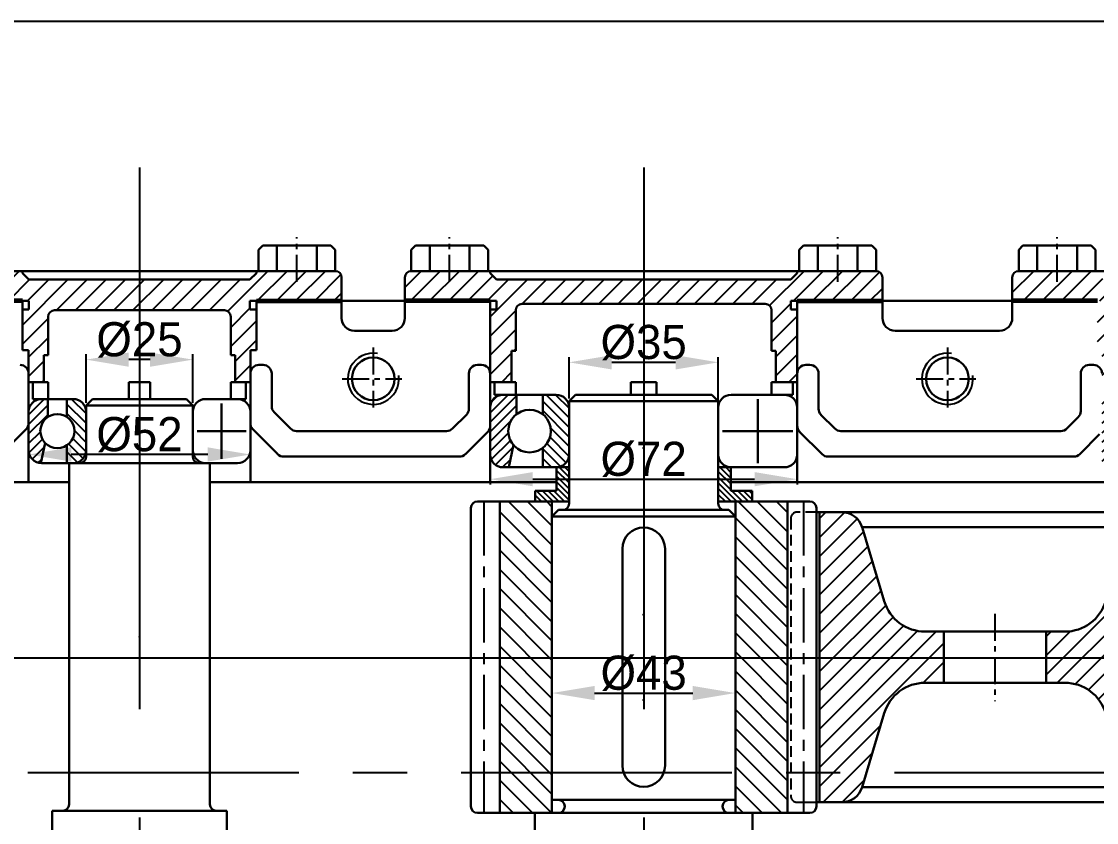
# Model space of a CAD drawing. Header units: millimetres. Extents: x 195 to 1387, y 105 to 1062.
# Drawn here: x 328.2 to 580.3, y 288.2 to 475.9 of the extents above; entities that cross this region are included whole.
import ezdxf

# ---------------------------------------------------------------- set-up
doc = ezdxf.new("R2010")
doc.units = ezdxf.units.MM
doc.header["$PDSIZE"] = -1
for name, pattern in [('CENTER', [10.16, 6.35, -1.27, 1.27, -1.27]), ('CENTERX2', [20.32, 12.7, -2.54, 2.54, -2.54]), ('HIDDEN', [1.905, 1.27, -0.635])]:
    doc.linetypes.add(name, pattern=pattern)
doc.layers.get('0').update_dxf_attribs({"lineweight": 30})
for name, color, linetype in [('中心线', 1, 'CENTER'), ('细线', 7, 'Continuous'), ('虚线', 7, 'HIDDEN')]:
    doc.layers.add(name, color=color, linetype=linetype)
doc.layers.add('特粗线', color=7, linetype='Continuous', lineweight=60)
doc.dimstyles.new('ISO-25', dxfattribs={"dimtxt": 8, "dimasz": 10, "dimexe": 1.25, "dimexo": 0.625, "dimtad": 1, "dimdec": 0, "dimtxsty": 'Standard', "dimcen": 2.5, "dimadec": 0, "dimazin": 0, "dimtfac": 1, "dimtdec": 0, "dimtmove": 0, "dimatfit": 3, "dimfxl": 1, "dimarcsym": 0})

# ---------------------------------------------------------------- blocks, each defined once
blk = doc.blocks.new('*D33')
at = {"layer": 'Defpoints', "color": 0, "transparency": 16777216}
for p in [(205.25, 475.94), (624.12, 475.94), (624.12, 326.72)]:
    blk.add_point(p, dxfattribs=at)
at = {"layer": '细线', "color": 0, "lineweight": -2, "transparency": 16777216}
for p, q in [((623.5, 475.94), (204, 475.94)), ((205.25, 336.72), (205.25, 465.94)), ((623.5, 326.72), (204, 326.72))]:
    blk.add_line(p, q, dxfattribs=at)
at = {"layer": '细线', "color": 0, "transparency": 16777216}
for points in [[(203.59, 465.94), (206.92, 465.94), (205.25, 475.94)], [(203.59, 336.72), (206.92, 336.72), (205.25, 326.72)]]:
    blk.add_solid(points, dxfattribs=at)
at = {"layer": '细线', "color": 0, "transparency": 16777216, "insert": (200.63, 401.33), "char_height": 8, "attachment_point": 5, "rotation": 90}
blk.add_mtext('%%c149', dxfattribs=at)
blk = doc.blocks.new('*D38')
at = {"layer": 'Defpoints', "color": 0, "transparency": 16777216}
for p in [(474.12, 326.72), (205.38, 123.84), (355.88, 123.84)]:
    blk.add_point(p, dxfattribs=at)
at = {"layer": '细线', "color": 0, "lineweight": -2, "transparency": 16777216}
for p, q in [((473.5, 326.72), (204.13, 326.72)), ((205.38, 316.72), (205.38, 133.84)), ((355.25, 123.84), (204.13, 123.84))]:
    blk.add_line(p, q, dxfattribs=at)
at = {"layer": '细线', "color": 0, "transparency": 16777216}
for points in [[(203.71, 316.72), (207.05, 316.72), (205.38, 326.72)], [(203.71, 133.84), (207.05, 133.84), (205.38, 123.84)]]:
    blk.add_solid(points, dxfattribs=at)
at = {"layer": '细线', "color": 0, "transparency": 16777216, "insert": (200.75, 225.28), "char_height": 8, "attachment_point": 5, "rotation": 90}
blk.add_mtext('%%c203', dxfattribs=at)
blk = doc.blocks.new('*D49')
at = {"layer": 'Defpoints', "color": 0, "transparency": 16777216}
for p in [(456.62, 396.05), (456.62, 386.94), (491.62, 385.44)]:
    blk.add_point(p, dxfattribs=at)
at = {"layer": '细线', "color": 0, "lineweight": -2, "transparency": 16777216}
for p, q in [((456.62, 387.57), (456.62, 397.3)), ((481.62, 396.05), (466.62, 396.05)), ((491.62, 386.07), (491.62, 397.3))]:
    blk.add_line(p, q, dxfattribs=at)
at = {"layer": '细线', "color": 0, "transparency": 16777216}
for points in [[(466.62, 397.72), (466.62, 394.38), (456.62, 396.05)], [(481.62, 397.72), (481.62, 394.38), (491.62, 396.05)]]:
    blk.add_solid(points, dxfattribs=at)
at = {"layer": '细线', "color": 0, "transparency": 16777216, "insert": (474.12, 400.67), "char_height": 8, "attachment_point": 5}
blk.add_mtext('%%c35', dxfattribs=at)
blk = doc.blocks.new('*D50')
at = {"layer": 'Defpoints', "color": 0, "transparency": 16777216}
for p in [(438.12, 374.44), (510.12, 374.44), (510.12, 368.66)]:
    blk.add_point(p, dxfattribs=at)
at = {"layer": '细线', "color": 0, "lineweight": -2, "transparency": 16777216}
for p, q in [((438.12, 373.82), (438.12, 367.41)), ((510.12, 373.82), (510.12, 367.41)), ((448.12, 368.66), (500.12, 368.66))]:
    blk.add_line(p, q, dxfattribs=at)
at = {"layer": '细线', "color": 0, "transparency": 16777216}
for points in [[(448.12, 370.33), (448.12, 367), (438.12, 368.66)], [(500.12, 370.33), (500.12, 367), (510.12, 368.66)]]:
    blk.add_solid(points, dxfattribs=at)
at = {"layer": '细线', "color": 0, "transparency": 16777216, "insert": (474.12, 373.29), "char_height": 8, "attachment_point": 5}
blk.add_mtext('%%c72', dxfattribs=at)
blk = doc.blocks.new('*D51')
at = {"layer": 'Defpoints', "color": 0, "transparency": 16777216}
for p in [(452.62, 359.94), (495.62, 359.94), (495.62, 318.53)]:
    blk.add_point(p, dxfattribs=at)
at = {"layer": '细线', "color": 0, "lineweight": -2, "transparency": 16777216}
for p, q in [((452.62, 359.32), (452.62, 317.28)), ((495.62, 359.32), (495.62, 317.28)), ((462.62, 318.53), (485.62, 318.53))]:
    blk.add_line(p, q, dxfattribs=at)
at = {"layer": '细线', "color": 0, "transparency": 16777216}
for points in [[(462.62, 320.2), (462.62, 316.86), (452.62, 318.53)], [(485.62, 320.2), (485.62, 316.86), (495.62, 318.53)]]:
    blk.add_solid(points, dxfattribs=at)
at = {"layer": '细线', "color": 0, "transparency": 16777216, "insert": (474.12, 323.15), "char_height": 8, "attachment_point": 5}
blk.add_mtext('%%c43', dxfattribs=at)
blk = doc.blocks.new('*D55')
at = {"layer": 'Defpoints', "color": 0, "transparency": 16777216}
for p in [(343.38, 396.68), (343.38, 385.94), (368.38, 385.94)]:
    blk.add_point(p, dxfattribs=at)
at = {"layer": '细线', "color": 0, "lineweight": -2, "transparency": 16777216}
for p, q in [((343.38, 386.57), (343.38, 397.93)), ((358.38, 396.68), (353.38, 396.68)), ((368.38, 386.57), (368.38, 397.93))]:
    blk.add_line(p, q, dxfattribs=at)
at = {"layer": '细线', "color": 0, "transparency": 16777216}
for points in [[(353.38, 398.35), (353.38, 395.02), (343.38, 396.68)], [(358.38, 398.35), (358.38, 395.02), (368.38, 396.68)]]:
    blk.add_solid(points, dxfattribs=at)
at = {"layer": '细线', "color": 0, "transparency": 16777216, "insert": (355.88, 401.31), "char_height": 8, "attachment_point": 5}
blk.add_mtext('%%c25', dxfattribs=at)
blk = doc.blocks.new('*D56')
at = {"layer": 'Defpoints', "color": 0, "transparency": 16777216}
for p in [(329.88, 375.44), (329.88, 374.45), (381.88, 375.44)]:
    blk.add_point(p, dxfattribs=at)
at = {"layer": '细线', "color": 0, "lineweight": -2, "transparency": 16777216}
for p, q in [((329.88, 374.82), (329.88, 373.2)), ((371.88, 374.45), (339.88, 374.45)), ((381.88, 374.82), (381.88, 373.2))]:
    blk.add_line(p, q, dxfattribs=at)
at = {"layer": '细线', "color": 0, "transparency": 16777216}
for points in [[(339.88, 376.12), (339.88, 372.78), (329.88, 374.45)], [(371.88, 376.12), (371.88, 372.78), (381.88, 374.45)]]:
    blk.add_solid(points, dxfattribs=at)
at = {"layer": '细线', "color": 0, "transparency": 16777216, "insert": (355.88, 379.07), "char_height": 8, "attachment_point": 5}
blk.add_mtext('%%c52', dxfattribs=at)

msp = doc.modelspace()

# ---------------------------------------------------------------- hatches: boundary and pattern name
at = {"layer": '细线'}
h = msp.add_hatch(dxfattribs=at)
h.set_pattern_fill('ANSI31', color=256)
h.paths.add_polyline_path([(355.88, 415.44), (329.96, 415.44), (328.46, 416.94), (328.46, 417.44), (309.96, 417.44, 0.414214), (308.46, 415.94), (308.46, 410.44), (328.46, 410.44), (329.96, 410.44), (329.96, 408.44), (328.46, 408.44), (328.46, 398.94), (329.88, 398.94), (329.88, 391.44), (333.46, 391.44), (333.46, 397.74), (334.46, 397.74), (334.46, 406.74, -0.414214), (335.96, 408.24), (355.88, 408.24)])
h.paths.add_polyline_path([(403.29, 415.94, 0.414214), (401.79, 417.44), (383.29, 417.44), (383.29, 416.94), (381.79, 415.44), (365.88, 415.44), (355.88, 415.44), (355.88, 408.24), (375.79, 408.24, -0.414214), (377.29, 406.74), (377.29, 397.74), (378.29, 397.74), (378.29, 391.44), (381.88, 391.44), (381.88, 398.94), (383.29, 398.94), (383.29, 408.44), (381.79, 408.44), (381.79, 410.44), (383.29, 410.44), (403.29, 410.44)])
h.paths.add_polyline_path([(474.12, 415.44), (439.62, 415.44), (438.12, 416.94), (438.12, 417.44), (419.62, 417.44, 0.414214), (418.12, 415.94), (418.12, 410.44), (438.12, 410.44), (439.62, 410.44), (439.62, 408.44), (438.12, 408.44), (438.12, 391.44), (443.12, 391.44), (443.12, 398.74), (444.12, 398.74), (444.12, 408.24, -0.414214), (445.62, 409.74), (474.12, 409.74)])
h.paths.add_polyline_path([(530.12, 415.94, 0.414214), (528.62, 417.44), (510.12, 417.44), (510.12, 416.94), (508.62, 415.44), (474.12, 415.44), (474.12, 409.74), (502.62, 409.74, -0.414214), (504.12, 408.24), (504.12, 398.74), (505.12, 398.74), (505.12, 391.44), (510.12, 391.44), (510.12, 408.44), (508.62, 408.44), (508.62, 410.44), (510.12, 410.44), (530.12, 410.44)])
h.paths.add_polyline_path([(603.12, 412.15), (601.79, 412.39), (601.79, 413.43), (603.12, 413.66), (603.12, 415.44), (582.06, 415.44), (580.56, 416.94), (580.56, 417.44), (562.06, 417.44, 0.414214), (560.56, 415.94), (560.56, 410.44), (580.56, 410.44), (582.06, 410.44), (582.06, 408.44), (580.56, 408.44), (580.56, 400.94), (581.62, 400.94), (581.62, 392.44), (585.56, 392.44), (585.56, 399.74), (586.56, 399.74), (586.56, 406.74, -0.414214), (588.06, 408.24), (603.12, 408.24)])
h.paths.add_polyline_path([(687.68, 415.94, 0.414214), (686.18, 417.44), (667.68, 417.44), (667.68, 416.94), (666.18, 415.44), (645.12, 415.44), (645.12, 413.66), (646.45, 413.43), (646.45, 412.39), (645.12, 412.15), (645.12, 408.24), (660.18, 408.24, -0.414214), (661.68, 406.74), (661.68, 399.74), (662.68, 399.74), (662.68, 392.44), (666.62, 392.44), (666.62, 400.94), (667.68, 400.94), (667.68, 410.44), (687.68, 410.44)])
edge = h.paths.add_edge_path()
edge.add_spline(control_points=[(350.46, 184.44), (350.55, 184.88), (350.63, 185.31), (350.7, 185.75)], knot_values=[279.245164, 279.245164, 279.245164, 279.245164, 280.663762, 280.663762, 280.663762, 280.663762], degree=3, periodic=0)
edge.add_spline(control_points=[(350.7, 185.75), (350.84, 186.54), (350.94, 187.34), (351.02, 188.15)], knot_values=[276.673071, 276.673071, 276.673071, 276.673071, 279.245164, 279.245164, 279.245164, 279.245164], degree=3, periodic=0)
edge.add_line((351.02, 188.15), (308.46, 188.15))
edge.add_line((308.46, 188.15), (308.46, 183.94))
edge.add_arc((309.96, 183.94), 1.5, 180, 270)
edge.add_line((309.96, 182.44), (328.46, 182.44))
edge.add_line((328.46, 182.44), (328.46, 182.94))
edge.add_line((328.46, 182.94), (329.96, 184.44))
edge.add_line((329.96, 184.44), (345.88, 184.44))
edge.add_line((345.88, 184.44), (350.46, 184.44))
h.paths.add_polyline_path([(403.29, 189.44), (383.29, 189.44), (381.79, 189.44), (381.79, 191.44), (383.29, 191.44), (383.29, 200.94), (381.88, 200.94), (381.88, 208.44), (378.29, 208.44), (378.29, 202.14), (377.29, 202.14), (377.29, 193.14, -0.414214), (375.79, 191.64), (366.88, 191.64), (366.88, 187.86), (368.21, 187.63), (368.21, 186.59), (366.88, 186.35), (366.88, 184.44), (381.79, 184.44), (383.29, 182.94), (383.29, 182.44), (401.79, 182.44, 0.414214), (403.29, 183.94)])
h.paths.add_polyline_path([(474.12, 190.14), (445.62, 190.14, -0.414214), (444.12, 191.64), (444.12, 201.14), (443.12, 201.14), (443.12, 208.44), (438.12, 208.44), (438.12, 191.44), (439.62, 191.44), (439.62, 189.44), (438.12, 189.44), (418.12, 189.44), (418.12, 183.94, 0.414214), (419.62, 182.44), (438.12, 182.44), (438.12, 182.94), (439.62, 184.44), (474.12, 184.44)])
h.paths.add_polyline_path([(530.12, 189.44), (510.12, 189.44), (508.62, 189.44), (508.62, 191.44), (510.12, 191.44), (510.12, 208.44), (505.12, 208.44), (505.12, 201.14), (504.12, 201.14), (504.12, 191.64, -0.414214), (502.62, 190.14), (474.12, 190.14), (474.12, 184.44), (508.62, 184.44), (510.12, 182.94), (510.12, 182.44), (528.62, 182.44, 0.414214), (530.12, 183.94)])
h.paths.add_polyline_path([(624.12, 191.64), (588.06, 191.64, -0.414214), (586.56, 193.14), (586.56, 200.14), (585.56, 200.14), (585.56, 207.44), (581.62, 207.44), (581.62, 198.94), (580.56, 198.94), (580.56, 191.44), (582.06, 191.44), (582.06, 189.44), (580.56, 189.44), (560.56, 189.44), (560.56, 183.94, 0.414214), (562.06, 182.44), (580.56, 182.44), (580.56, 182.94), (582.06, 184.44), (624.12, 184.44)])
h.paths.add_polyline_path([(687.68, 189.44), (667.68, 189.44), (666.18, 189.44), (666.18, 191.44), (667.68, 191.44), (667.68, 198.94), (666.62, 198.94), (666.62, 207.44), (662.68, 207.44), (662.68, 200.14), (661.68, 200.14), (661.68, 193.14, -0.414214), (660.18, 191.64), (624.12, 191.64), (624.12, 184.44), (666.18, 184.44), (667.68, 182.94), (667.68, 182.44), (686.18, 182.44, 0.414214), (687.68, 183.94)])
h = msp.add_hatch(dxfattribs=at)
h.set_pattern_fill('ANSI31', color=256, scale=0.5)
h.paths.add_polyline_path([(334.38, 387.44), (332.88, 387.44, 0.414214), (329.88, 384.44), (329.88, 379.94), (332.63, 379.94, -0.248317), (334.38, 383.25)])
h.paths.add_polyline_path([(332.63, 379.94), (329.88, 379.94), (329.88, 375.44, 0.404901), (332.78, 372.44), (333.73, 377.19, -0.192255)])
h.paths.add_polyline_path([(444.31, 388.44), (441.12, 388.44, 0.414214), (438.12, 385.44), (438.12, 379.94), (442.37, 379.94, -0.231561), (444.31, 383.89)])
h.paths.add_polyline_path([(443.58, 376.69, -0.178973), (442.37, 379.94), (438.12, 379.94), (438.12, 374.44, 0.414214), (441.12, 371.44), (442.5, 371.44)])
h.paths.add_polyline_path([(442.5, 228.44), (441.12, 228.44, 0.414214), (438.12, 225.44), (438.12, 219.94), (442.37, 219.94, -0.178973), (443.58, 223.2)])
h.paths.add_polyline_path([(444.31, 216, -0.231561), (442.37, 219.94), (438.12, 219.94), (438.12, 214.44, 0.414214), (441.12, 211.44), (444.31, 211.44)])
h.paths.add_polyline_path([(587.79, 384.56), (587.79, 389.44), (584.62, 389.44, 0.414214), (581.62, 386.44), (581.62, 379.94), (585.62, 379.94, -0.223203)])
h.paths.add_polyline_path([(585.62, 379.94), (581.62, 379.94), (581.62, 373.44, 0.414214), (584.62, 370.44), (585.57, 370.44), (587.63, 375.47, -0.213833)])
h.paths.add_polyline_path([(585.57, 229.44), (584.62, 229.44, 0.414214), (581.62, 226.44), (581.62, 219.94), (585.62, 219.94, -0.213833), (587.63, 224.42)])
h.paths.add_polyline_path([(587.79, 215.33, -0.223203), (585.62, 219.94), (581.62, 219.94), (581.62, 213.44, 0.414214), (584.62, 210.44), (587.79, 210.44)])
h = msp.add_hatch(dxfattribs=at)
h.set_pattern_fill('ANSI31', color=256, scale=0.5, angle=90)
h.paths.add_polyline_path([(453.62, 388.44), (450.44, 388.44), (450.44, 383.89, -0.231561), (452.37, 379.94), (456.62, 379.94), (456.62, 385.44, 0.414214)])
h.paths.add_polyline_path([(456.62, 379.94), (452.37, 379.94, -0.231561), (450.44, 376), (450.44, 371.44), (453.62, 371.44, 0.414214), (456.62, 374.44)])
h.paths.add_polyline_path([(456.62, 225.44, 0.414214), (453.62, 228.44), (450.44, 228.44), (450.44, 223.89, -0.231561), (452.37, 219.94), (456.62, 219.94)])
h.paths.add_polyline_path([(456.62, 219.94), (452.37, 219.94, -0.231561), (450.44, 216), (450.44, 211.44), (453.62, 211.44, 0.414214), (456.62, 214.44)])
h.paths.add_polyline_path([(340.38, 387.44), (338.88, 387.44), (338.88, 383.25, -0.248317), (340.63, 379.94), (343.38, 379.94), (343.38, 384.44, 0.414214)])
h.paths.add_polyline_path([(343.38, 379.94), (340.63, 379.94, -0.248317), (338.88, 376.64), (338.88, 372.44), (340.38, 372.44, 0.414214), (343.38, 375.44)])
h.paths.add_polyline_path([(601.62, 386.44, 0.414214), (598.62, 389.44), (595.45, 389.44), (595.45, 384.56, -0.223203), (597.62, 379.94), (601.62, 379.94)])
h.paths.add_polyline_path([(601.62, 379.94), (597.62, 379.94, -0.223203), (595.45, 375.33), (595.45, 370.44), (598.62, 370.44, 0.414214), (601.62, 373.44)])
h.paths.add_polyline_path([(601.62, 219.94), (597.62, 219.94, -0.223203), (595.45, 215.33), (595.45, 210.44), (598.62, 210.44, 0.414214), (601.62, 213.44)])
h.paths.add_polyline_path([(601.62, 226.44, 0.414214), (598.62, 229.44), (597.62, 229.44), (595.45, 229.44), (595.45, 224.56, -0.223203), (597.62, 219.94), (601.62, 219.94)])
h = msp.add_hatch(dxfattribs=at)
h.set_pattern_fill('ANSI31', color=256, scale=0.3, angle=90)
h.paths.add_polyline_path([(453.67, 365.94), (448.67, 365.94), (448.67, 363.44), (452.62, 363.44), (456.62, 363.44), (456.62, 371.44), (453.67, 371.44)])
h.paths.add_polyline_path([(491.62, 363.44), (495.62, 363.44), (499.57, 363.44), (499.57, 365.94), (494.57, 365.94), (494.57, 371.44), (491.62, 371.44)])
h.paths.add_polyline_path([(453.67, 233.94), (453.67, 228.44), (456.62, 228.44), (456.62, 236.44), (452.62, 236.44), (448.67, 236.44), (448.67, 233.94)])
h.paths.add_polyline_path([(494.57, 233.94), (499.57, 233.94), (499.57, 236.44), (495.62, 236.44), (491.62, 236.44), (491.62, 228.44), (494.57, 228.44)])
h = msp.add_hatch(dxfattribs=at)
h.set_pattern_fill('ANSI31', color=256, angle=90)
h.set_pattern_definition([(135, (474.122, 223.9434), (-2.245064, -2.245064), [])])
h.paths.add_polyline_path([(452.62, 363.44), (440.37, 363.44), (440.37, 290.44), (452.62, 290.44)])
h.paths.add_polyline_path([(507.87, 290.44), (507.87, 363.44), (495.62, 363.44), (495.62, 290.44)])
h = msp.add_hatch(dxfattribs=at)
h.set_pattern_fill('ANSI31', color=256)
h.set_pattern_definition([(45, (474.122, 223.9434), (-2.245064, 2.245064), [])])
h.paths.add_polyline_path([(530.54, 340.08), (525.36, 357.38, 0.331376), (520.57, 360.94), (515.37, 360.94), (515.37, 292.94), (520.57, 292.94, 0.331376), (525.36, 296.51), (530.54, 313.81, -0.331376), (540.12, 320.94), (544.5, 320.94), (544.5, 332.94), (540.12, 332.94, -0.331376)])
h.paths.add_polyline_path([(582.46, 313.81), (587.64, 296.51, 0.331376), (592.43, 292.94), (597.62, 292.94), (597.62, 360.94), (592.43, 360.94, 0.331376), (587.64, 357.38), (582.46, 340.08, -0.331376), (572.88, 332.94), (568.5, 332.94), (568.5, 320.94), (572.88, 320.94, -0.331376)])
h.paths.add_polyline_path([(675.37, 320.94), (679.75, 320.94), (679.75, 332.94), (675.37, 332.94, -0.331376), (665.79, 340.08), (660.61, 357.38, 0.331376), (655.82, 360.94), (650.62, 360.94), (650.62, 292.94), (655.82, 292.94, 0.331376), (660.61, 296.51), (665.79, 313.81, -0.331376)])
h.paths.add_polyline_path([(708.13, 332.94), (703.75, 332.94), (703.75, 320.94), (708.13, 320.94, -0.331376), (717.71, 313.81), (722.89, 296.51, 0.331376), (727.68, 292.94), (732.87, 292.94), (732.87, 360.94), (727.68, 360.94, 0.331376), (722.89, 357.38), (717.71, 340.08, -0.331376)])

# ---------------------------------------------------------------- linework, layer by layer
for p, q in [((384.79, 423.44), (383.79, 422.44)), ((383.79, 417.44), (383.79, 422.44)), ((384.79, 423.44), (392.79, 423.44)), ((388.1, 417.44), (388.1, 423.44)), ((400.79, 423.44), (392.79, 423.44)), ((397.47, 417.44), (397.47, 423.44)), ((400.79, 423.44), (401.79, 422.44)), ((401.79, 417.44), (401.79, 422.44)), ((420.62, 423.44), (419.62, 422.44)), ((419.62, 417.44), (419.62, 422.44)), ((420.62, 423.44), (428.62, 423.44)), ((423.94, 417.44), (423.94, 423.44)), ((436.62, 423.44), (428.62, 423.44)), ((433.31, 417.44), (433.31, 423.44)), ((436.62, 423.44), (437.62, 422.44)), ((437.62, 417.44), (437.62, 422.44)), ((511.62, 423.44), (510.62, 422.44)), ((510.62, 417.44), (510.62, 422.44)), ((511.62, 423.44), (519.62, 423.44)), ((514.94, 417.44), (514.94, 423.44)), ((527.62, 423.44), (519.62, 423.44)), ((524.3, 417.44), (524.3, 423.44)), ((527.62, 423.44), (528.62, 422.44)), ((528.62, 417.44), (528.62, 422.44)), ((563.06, 423.44), (562.06, 422.44)), ((562.06, 417.44), (562.06, 422.44)), ((563.06, 423.44), (571.06, 423.44)), ((566.38, 417.44), (566.38, 423.44)), ((579.06, 423.44), (571.06, 423.44)), ((575.74, 417.44), (575.74, 423.44)), ((579.06, 423.44), (580.06, 422.44)), ((580.06, 417.44), (580.06, 422.44)), ((309.96, 417.44), (364.46, 417.44)), ((328.46, 417.44), (328.46, 416.94)), ((329.96, 415.44), (328.46, 416.94)), ((401.79, 417.44), (347.29, 417.44)), ((381.79, 415.44), (383.29, 416.94)), ((383.29, 417.44), (383.29, 416.94)), ((419.62, 417.44), (474.12, 417.44)), ((438.12, 417.44), (438.12, 416.94)), ((439.62, 415.44), (438.12, 416.94)), ((528.62, 417.44), (474.12, 417.44)), ((508.62, 415.44), (510.12, 416.94)), ((510.12, 417.44), (510.12, 416.94)), ((562.06, 417.44), (605.12, 417.44)), ((329.96, 415.44), (365.88, 415.44)), ((381.79, 415.44), (365.88, 415.44)), ((403.29, 410.44), (403.29, 415.94)), ((418.12, 410.44), (418.12, 415.94)), ((439.62, 415.44), (474.12, 415.44)), ((508.62, 415.44), (474.12, 415.44)), ((530.12, 410.44), (530.12, 415.94)), ((560.56, 410.44), (560.56, 415.94)), ((328.46, 398.94), (328.46, 410.44)), ((328.46, 410.44), (329.96, 410.44)), ((328.46, 410.44), (328.46, 408.44)), ((329.96, 408.44), (328.46, 408.44)), ((329.96, 410.44), (329.96, 408.44)), ((381.79, 410.44), (383.29, 410.44)), ((381.79, 410.44), (381.79, 408.44)), ((383.29, 408.44), (381.79, 408.44)), ((383.29, 398.94), (383.29, 410.44)), ((383.29, 410.44), (383.29, 408.44)), ((403.29, 410.44), (418.12, 410.44)), ((403.29, 410.44), (403.29, 406.44)), ((418.12, 406.44), (418.12, 410.44)), ((438.12, 388.44), (438.12, 410.44)), ((438.12, 410.44), (439.62, 410.44)), ((438.12, 410.44), (438.12, 408.44)), ((439.62, 408.44), (438.12, 408.44)), ((439.62, 410.44), (439.62, 408.44)), ((445.62, 409.74), (474.12, 409.74)), ((502.62, 409.74), (474.12, 409.74)), ((508.62, 410.44), (510.12, 410.44)), ((508.62, 410.44), (508.62, 408.44)), ((510.12, 408.44), (508.62, 408.44)), ((510.12, 399.94), (510.12, 410.44)), ((510.12, 388.44), (510.12, 410.44)), ((510.12, 410.44), (510.12, 408.44)), ((530.12, 410.44), (560.56, 410.44)), ((530.12, 410.44), (530.12, 406.44)), ((560.56, 406.44), (560.56, 410.44)), ((334.46, 397.74), (334.46, 406.74)), ((335.96, 408.24), (355.88, 408.24)), ((375.79, 408.24), (355.88, 408.24)), ((377.29, 397.74), (377.29, 406.74)), ((444.12, 398.74), (444.12, 408.24)), ((504.12, 398.74), (504.12, 408.24)), ((406.29, 403.44), (415.12, 403.44)), ((533.12, 403.44), (557.56, 403.44)), ((329.88, 398.94), (328.46, 398.94)), ((329.88, 387.44), (329.88, 398.94)), ((381.88, 387.44), (381.88, 398.94)), ((381.88, 398.94), (383.29, 398.94)), ((443.12, 398.74), (444.12, 398.74)), ((443.12, 398.74), (443.12, 391.44)), ((505.12, 398.74), (504.12, 398.74)), ((505.12, 398.74), (505.12, 391.44)), ((333.46, 391.44), (333.46, 397.74)), ((333.46, 397.74), (334.46, 397.74)), ((378.29, 397.74), (377.29, 397.74)), ((378.29, 391.44), (378.29, 397.74)), ((329.88, 387.44), (329.88, 393.44)), ((383.88, 395.44), (384.88, 395.44)), ((386.88, 393.44), (386.88, 385.77)), ((433.12, 393.44), (433.12, 385.19)), ((436.12, 395.44), (435.12, 395.44)), ((512.12, 395.44), (513.12, 395.44)), ((515.12, 393.44), (515.12, 385.19)), ((576.62, 384.6), (576.62, 393.44)), ((579.62, 395.44), (578.62, 395.44)), ((329.88, 391.44), (334.48, 391.44)), ((330.89, 391.44), (330.89, 387.44)), ((334.48, 387.44), (334.48, 391.44)), ((355.88, 391.44), (353.38, 391.44)), ((353.38, 391.44), (353.38, 387.44)), ((355.88, 391.44), (358.38, 391.44)), ((358.38, 391.44), (358.38, 387.44)), ((381.88, 391.44), (377.27, 391.44)), ((377.27, 387.44), (377.27, 391.44)), ((380.86, 391.44), (380.86, 387.44)), ((438.12, 391.44), (444.12, 391.44)), ((439.12, 391.44), (439.12, 388.44)), ((444.12, 391.44), (444.12, 388.44)), ((474.12, 391.44), (471.12, 391.44)), ((471.12, 391.44), (471.12, 388.44)), ((474.12, 391.44), (477.12, 391.44)), ((477.12, 391.44), (477.12, 388.44)), ((510.12, 391.44), (504.12, 391.44)), ((504.12, 391.44), (504.12, 388.44)), ((509.12, 391.44), (509.12, 388.44)), ((438.12, 388.44), (438.12, 385.44)), ((439.12, 388.44), (441.12, 388.44)), ((453.62, 388.44), (441.12, 388.44)), ((444.31, 383.89), (444.31, 388.44)), ((450.44, 383.89), (450.44, 388.44)), ((494.62, 388.44), (507.12, 388.44)), ((509.12, 388.44), (507.12, 388.44)), ((510.12, 388.44), (510.12, 385.44)), ((329.88, 387.44), (329.88, 384.44)), ((330.89, 387.44), (333.88, 387.44)), ((332.88, 387.44), (340.38, 387.44)), ((334.38, 383.25), (334.38, 387.44)), ((338.88, 383.25), (338.88, 387.44)), ((343.38, 385.94), (344.88, 387.44)), ((343.38, 385.94), (368.38, 385.94)), ((343.38, 385.94), (343.38, 373.94)), ((366.88, 387.44), (344.88, 387.44)), ((368.38, 385.94), (366.88, 387.44)), ((368.38, 385.94), (368.38, 373.94)), ((375.13, 386.44), (375.13, 373.44)), ((380.86, 387.44), (377.88, 387.44)), ((381.88, 384.44), (381.88, 387.44)), ((456.62, 386.94), (491.62, 386.94)), ((456.62, 386.94), (456.62, 385.44)), ((491.62, 386.94), (491.62, 385.44)), ((500.87, 387.44), (500.87, 372.44)), ((329.88, 384.44), (329.88, 375.44)), ((381.88, 384.44), (381.88, 375.44)), ((391.29, 380.53), (387.46, 384.36)), ((429.3, 380.53), (432.54, 383.77)), ((438.12, 385.44), (438.12, 374.44)), ((510.12, 385.44), (510.12, 374.44)), ((518.95, 380.53), (515.7, 383.77)), ((573.38, 380.53), (576.04, 383.19)), ((323.46, 374.53), (329.29, 380.36)), ((369.38, 379.94), (380.88, 379.94)), ((388.29, 374.53), (382.46, 380.36)), ((392.7, 379.94), (408.24, 379.94)), ((427.88, 379.94), (408.24, 379.94)), ((432.3, 374.53), (437.54, 379.77)), ((492.62, 379.94), (509.12, 379.94)), ((515.95, 374.53), (510.7, 379.77)), ((520.36, 379.94), (547.77, 379.94)), ((571.97, 379.94), (547.77, 379.94)), ((576.38, 374.53), (581.04, 379.19)), ((332.78, 372.44), (333.73, 377.19)), ((338.88, 372.44), (338.88, 376.64)), ((442.5, 371.44), (443.58, 376.69)), ((450.44, 371.44), (450.44, 376)), ((329.88, 372.44), (329.88, 375.44)), ((381.88, 375.44), (381.88, 368)), ((389.7, 373.94), (408.24, 373.94)), ((430.88, 373.94), (408.24, 373.94)), ((438.12, 374.44), (438.12, 368)), ((456.62, 374.44), (456.62, 362.94)), ((491.62, 374.44), (491.62, 362.94)), ((510.12, 374.44), (510.12, 368)), ((517.36, 373.94), (547.77, 373.94)), ((574.97, 373.94), (547.77, 373.94)), ((329.88, 372.44), (329.88, 368)), ((340.38, 372.44), (332.88, 372.44)), ((369.88, 372.44), (341.88, 372.44)), ((378.88, 372.44), (371.38, 372.44)), ((453.62, 371.44), (441.12, 371.44)), ((453.67, 371.44), (453.67, 365.94)), ((453.67, 371.44), (456.62, 371.44)), ((494.57, 371.44), (491.62, 371.44)), ((494.57, 371.44), (494.57, 365.94)), ((494.62, 371.44), (507.12, 371.44)), ((339.38, 368), (296.44, 368)), ((453.67, 368), (372.38, 368)), ((453.67, 365.94), (448.67, 365.94)), ((448.67, 365.94), (448.67, 363.44)), ((597.78, 368), (494.57, 368)), ((494.57, 365.94), (499.57, 365.94)), ((499.57, 365.94), (499.57, 363.44)), ((440.37, 363.44), (440.37, 290.44)), ((452.62, 363.44), (456.62, 363.44)), ((495.62, 363.44), (491.62, 363.44)), ((507.87, 363.44), (507.87, 290.44)), ((433.62, 361.94), (433.62, 291.94)), ((452.62, 359.94), (454.12, 361.44)), ((455.12, 361.44), (454.12, 361.44)), ((455.12, 361.44), (493.12, 361.44)), ((493.12, 361.44), (494.12, 361.44)), ((494.12, 361.44), (495.62, 359.94)), ((514.62, 361.94), (514.62, 291.94)), ((601.62, 360.94), (514.62, 360.94)), ((515.37, 360.94), (515.37, 292.94)), ((452.62, 359.94), (495.62, 359.94)), ((525.36, 357.38), (530.54, 340.08)), ((525.36, 357.38), (587.64, 357.38)), ((469.12, 352.33), (469.12, 326.94)), ((479.12, 352.33), (479.12, 326.94)), ((556.5, 332.94), (540.12, 332.94)), ((544.5, 332.94), (544.5, 320.94)), ((556.5, 332.94), (572.88, 332.94)), ((568.5, 332.94), (568.5, 320.94)), ((469.12, 301.56), (469.12, 326.94)), ((479.12, 301.56), (479.12, 326.94)), ((556.5, 320.94), (540.12, 320.94)), ((556.5, 320.94), (572.88, 320.94)), ((525.36, 296.51), (530.54, 313.81)), ((525.36, 296.51), (587.64, 296.51)), ((454.12, 293.5), (452.62, 293.5)), ((454.12, 293.5), (494.12, 293.5)), ((494.12, 293.5), (495.62, 293.5)), ((599.74, 292.94), (520.57, 292.94)), ((335.38, 290.94), (337.88, 290.94)), ((435.12, 290.44), (448.62, 290.44)), ((455.62, 292), (455.62, 291.94)), ((492.62, 292), (492.62, 291.94)), ((513.12, 290.44), (494.12, 290.44))]:
    msp.add_line(p, q)
at = {"color": 7, "linetype": 'Continuous'}
for p, q in [((456.62, 386.94), (458.12, 388.44)), ((458.12, 388.44), (490.12, 388.44)), ((490.12, 388.44), (491.62, 386.94)), ((371.38, 387.44), (378.88, 387.44)), ((343.38, 384.44), (343.38, 375.44)), ((368.38, 384.44), (368.38, 375.44)), ((456.62, 385.44), (456.62, 374.44)), ((491.62, 385.44), (491.62, 374.44)), ((339.38, 372.44), (341.88, 372.44)), ((339.38, 372.44), (339.38, 292.44)), ((369.88, 372.44), (371.38, 372.44)), ((372.38, 372.44), (372.38, 292.44)), ((435.12, 363.44), (452.62, 363.44)), ((452.62, 363.44), (452.62, 290.44)), ((495.62, 363.44), (495.62, 290.44)), ((495.62, 363.44), (513.12, 363.44)), ((514.62, 292.94), (520.57, 292.94)), ((335.38, 290.94), (335.38, 280.94)), ((337.88, 290.94), (373.88, 290.94)), ((373.88, 290.94), (376.38, 290.94)), ((376.38, 290.94), (376.38, 280.94)), ((448.62, 290.44), (499.62, 290.44)), ((448.62, 290.44), (448.62, 278.44)), ((452.62, 290.44), (454.12, 290.44)), ((499.62, 290.44), (499.62, 278.44))]:
    msp.add_line(p, q, dxfattribs=at)
for centre, radius in [((410.71, 392.19), 5), ((545.34, 392.19), 5), ((336.63, 379.94), 4), ((447.37, 379.94), 5)]:
    msp.add_circle(centre, radius)
for centre, radius, start, end in [((401.79, 415.94), 1.5, 0, 90), ((419.62, 415.94), 1.5, 90, 180), ((528.62, 415.94), 1.5, 0, 90), ((562.06, 415.94), 1.5, 90, 180), ((445.62, 408.24), 1.5, 90, 180), ((502.62, 408.24), 1.5, 0, 90), ((335.96, 406.74), 1.5, 90, 180), ((375.79, 406.74), 1.5, 0, 90), ((406.29, 406.44), 3, 180, 270), ((415.12, 406.44), 3, 270, 360), ((533.12, 406.44), 3, 180, 270), ((557.56, 406.44), 3, 270, 0), ((327.88, 393.44), 2, 0, 90), ((383.88, 393.44), 2, 90, 180), ((384.88, 393.44), 2, 0, 90), ((435.12, 393.44), 2, 90, 180), ((436.12, 393.44), 2, 0, 90), ((512.12, 393.44), 2, 90, 180), ((513.12, 393.44), 2, 0, 90), ((578.62, 393.44), 2, 90, 180), ((579.62, 393.44), 2, 0, 90), ((441.12, 385.44), 3, 90, 180), ((453.62, 385.44), 3, 0, 90), ((494.62, 385.44), 3, 90, 180), ((507.12, 385.44), 3, 0, 90), ((332.88, 384.44), 3, 90, 180), ((340.38, 384.44), 3, 0, 90), ((378.88, 384.44), 3, 360, 90), ((388.88, 385.77), 2, 180, 225), ((431.12, 385.19), 2, 315, 0), ((517.12, 385.19), 2, 180, 225), ((574.62, 384.6), 2, 315, 0), ((327.88, 381.77), 2, 315, 0), ((383.88, 381.77), 2, 180, 225), ((436.12, 381.19), 2, 315, 0), ((512.12, 381.19), 2, 180, 225), ((392.7, 381.94), 2, 225, 270), ((427.88, 381.94), 2, 270, 315), ((520.36, 381.94), 2, 225, 270), ((571.97, 381.94), 2, 270, 315), ((332.88, 375.44), 3, 180, 270), ((340.38, 375.44), 3, 270, 0), ((341.88, 373.94), 1.5, 270, 0), ((371.38, 375.44), 3, 180, 270), ((369.88, 373.94), 1.5, 180, 270), ((378.88, 375.44), 3, 270, 360), ((389.7, 375.94), 2, 225, 270), ((430.88, 375.94), 2, 270, 315), ((441.12, 374.44), 3, 180, 270), ((453.62, 374.44), 3, 270, 0), ((494.62, 374.44), 3, 180, 270), ((507.12, 374.44), 3, 270, 0), ((517.36, 375.94), 2, 225, 270), ((574.97, 375.94), 2, 270, 315), ((435.12, 361.94), 1.5, 90, 180), ((513.12, 361.94), 1.5, 0, 90), ((455.12, 362.94), 1.5, 270, 0), ((493.12, 362.94), 1.5, 180, 270), ((520.57, 355.94), 5, 16.6643, 90), ((474.12, 352.33), 5, 0, 180), ((540.12, 342.94), 10, 196.6643, 270), ((572.88, 342.94), 10, 270, 343.3357), ((540.12, 310.94), 10, 90, 163.3357), ((572.88, 310.94), 10, 16.6643, 90), ((474.12, 301.56), 5, 180, 0), ((520.57, 297.94), 5, 270, 343.3357), ((337.88, 292.44), 1.5, 270, 0), ((454.12, 292), 1.5, 0, 90), ((494.12, 292), 1.5, 90, 180), ((435.12, 291.94), 1.5, 180, 270), ((454.12, 291.94), 1.5, 270, 0), ((494.12, 291.94), 1.5, 180, 270), ((513.12, 291.94), 1.5, 270, 0)]:
    msp.add_arc(centre, radius, start, end)
for centre, radius, start, end in [((371.38, 384.44), 3, 90, 180), ((373.88, 292.44), 1.5, 180, 270)]:
    msp.add_arc(centre, radius, start, end, dxfattribs=at)
for p in [(355.88, 379.94), (474.12, 375.94), (474.12, 336.94), (474.12, 336.94), (474.12, 336.94), (474.12, 336.94), (474.12, 336.94), (474.12, 316.94), (474.12, 316.94), (474.12, 316.94), (474.12, 316.94), (474.12, 316.94)]:
    msp.add_point(p, dxfattribs=at)
at = {"layer": '中心线', "linetype": 'CENTERX2', "ltscale": 10}
for p, q in [((355.88, 441.73), (355.88, 104.9)), ((474.12, 441.73), (474.12, 148.12))]:
    msp.add_line(p, q, dxfattribs=at)
at = {"layer": '中心线'}
for p, q in [((392.79, 414.93), (392.79, 425.35)), ((428.62, 414.93), (428.62, 425.35)), ((519.62, 414.93), (519.62, 425.35)), ((571.06, 414.93), (571.06, 425.35)), ((410.71, 399.54), (410.71, 385.49)), ((545.34, 399.54), (545.34, 385.49)), ((403.38, 392.19), (417.39, 392.19)), ((538.01, 392.19), (552.02, 392.19)), ((556.5, 337.13), (556.5, 316.65))]:
    msp.add_line(p, q, dxfattribs=at)
at = {"layer": '中心线', "color": 7, "linetype": 'CENTERX2'}
for p, q in [((436.62, 363.44), (436.62, 290.44)), ((511.62, 363.44), (511.62, 290.44))]:
    msp.add_line(p, q, dxfattribs=at)
at = {"layer": '中心线', "ltscale": 10}
msp.add_line((228.13, 299.94), (805.09, 299.94), dxfattribs=at)
at = {"layer": '中心线', "color": 7, "linetype": 'Continuous'}
msp.add_point((355.88, 331.69), dxfattribs=at)
at = {"layer": '特粗线'}
for p, q in [((328.46, 410.44), (308.46, 410.44)), ((383.29, 410.44), (403.29, 410.44)), ((438.12, 410.44), (418.12, 410.44)), ((510.12, 410.44), (530.12, 410.44)), ((580.56, 410.44), (560.56, 410.44))]:
    msp.add_line(p, q, dxfattribs=at)
at = {"layer": '细线'}
for centre in [(410.71, 392.19), (545.34, 392.19)]:
    msp.add_arc(centre, 6, 80.5844, 7.1985, dxfattribs=at)
for points, knots in [([(244.32, 316.54), (259.68, 314.36), (281.3, 314.98), (308.22, 301.05), (312.21, 282.39), (321.4, 260.63), (345.02, 246.09), (348.31, 213.95), (352.82, 192.84), (349.99, 182.44)], [87.053376, 87.053376, 87.053376, 87.053376, 133.7357, 151.40786, 171.512038, 187.478247, 221.826774, 248.062693, 282.873449, 282.873449, 282.873449, 282.873449]), ([(309.38, 292.94), (310.86, 289.27), (313.28, 279.85), (321.4, 260.63), (339.65, 249.4), (344.54, 236.67), (345.32, 233.94)], [159.643284, 159.643284, 159.643284, 159.643284, 171.512038, 187.478247, 221.826774, 230.652727, 230.652727, 230.652727, 230.652727])]:
    msp.add_open_spline(points, degree=3, knots=knots, dxfattribs=at)
at = {"layer": '虚线', "ltscale": 2}
for p, q in [((514.62, 360.94), (510.12, 360.94)), ((508.62, 359.44), (508.62, 294.44))]:
    msp.add_line(p, q, dxfattribs=at)
at = {"layer": '虚线', "color": 7, "linetype": 'Continuous', "ltscale": 2}
msp.add_line((510.12, 292.94), (514.62, 292.94), dxfattribs=at)
at = {"layer": '虚线', "ltscale": 2}
for centre, start, end in [((510.12, 359.44), 90, 180), ((510.12, 294.44), 180, 270)]:
    msp.add_arc(centre, 1.5, start, end, dxfattribs=at)

# ---------------------------------------------------------------- dimensions: what is measured, and where the dimension line sits
at = {"layer": '细线'}
dim = msp.add_linear_dim(base=(205.25, 475.94), p1=(624.12, 326.72), p2=(624.12, 475.94), angle=90, dimstyle='ISO-25', override={"dimpost": '%%c<>'}, dxfattribs=at)
dim.commit()
dim.dimension.update_dxf_attribs({"geometry": '*D33', "text_midpoint": (205.25, 401.33), "dimtype": 160})
for base, p1, p2, picture, middle in [((343.38, 396.68), (368.38, 385.94), (343.38, 385.94), '*D55', (355.88, 401.31)), ((456.62, 396.05), (491.62, 385.44), (456.62, 386.94), '*D49', (474.12, 400.67)), ((329.88, 374.45), (381.88, 375.44), (329.88, 375.44), '*D56', (355.88, 379.07)), ((495.62, 318.53), (452.62, 359.94), (495.62, 359.94), '*D51', (474.12, 323.15))]:
    dim = msp.add_linear_dim(base=base, p1=p1, p2=p2, dimstyle='ISO-25', override={"dimpost": '%%c<>'}, dxfattribs=at)
    dim.commit()
    dim.dimension.update_dxf_attribs({"geometry": picture, "text_midpoint": middle})
dim = msp.add_linear_dim(base=(510.12, 368.66), p1=(438.12, 374.44), p2=(510.12, 374.44), dimstyle='ISO-25', override={"dimpost": '%%c<>'}, dxfattribs=at)
dim.commit()
dim.dimension.update_dxf_attribs({"geometry": '*D50', "text_midpoint": (474.12, 368.66), "dimtype": 160})
dim = msp.add_linear_dim(base=(205.38, 123.84), p1=(474.12, 326.72), p2=(355.88, 123.84), angle=90, dimstyle='ISO-25', override={"dimpost": '%%c<>'}, dxfattribs=at)
dim.commit()
dim.dimension.update_dxf_attribs({"geometry": '*D38', "text_midpoint": (200.75, 225.28)})

doc.saveas('drawing.dxf')
